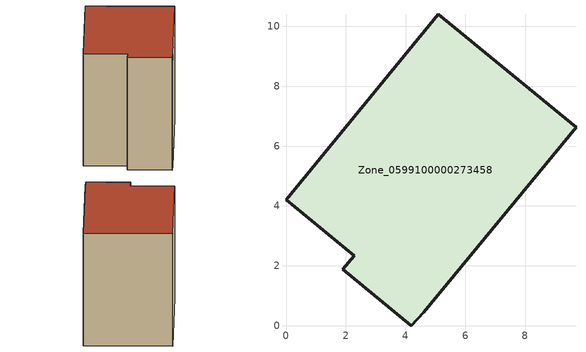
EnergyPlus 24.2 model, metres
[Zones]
Zone_0599100000273458
 floor ground (C_G): 1.9,1.88 2.28,2.34 0,4.2 5.09,10.4 9.7,6.63 4.6,0.45 4.19,0 z0
 wall outside (C_F): 2.28,2.34 1.9,1.88 4.19,0 4.6,0.45 9.7,6.63 5.09,10.4 0,4.2 2.28,2.34 z0:8.1
 roof outside (C_R): 5.09,10.4 0,4.2 2.28,2.34 1.9,1.88 4.19,0 4.6,0.45 9.7,6.63 z8.1
[BUILDING]
Pand.0599100000273458: North Axis=0; Terrain=City; Loads Convergence Tolerance Value=0.04; Temperature Convergence Tolerance Value=0.4; Solar Distribution=FullExterior; Maximum Number of Warmup Days=25; Minimum Number of Warmup Days=1
[Site:Location]
Rotterdam.The.Hague.AP_ZH_NLD Design_Conditions: Latitude=51.96; Longitude=4.45; Time Zone=1; Elevation=-4.5
[SITE:GROUNDTEMPERATURE:BUILDINGSURFACE]
18, 18, 18, 18, 18, 18, 18, 18, 18, 18, 18, 18
[MATERIAL] Thermal Absorptance=0.9; Solar Absorptance=0.7; Visible Absorptance=0.7
Name | Roughness | Thickness | Conductivity | Density | Specific Heat
G.TI.1946-1964 | MediumSmooth | 0.15 | 1 | 540 | 1210
F.TI.1946-1964 | Rough | 0.3 | 0.857143 | 1920 | 840
R.TI.1946-1964 | MediumRough | 0.2 | 0.277778 | 1500 | 1000
[CONSTRUCTION]
C_G: G.TI.1946-1964
C_F: F.TI.1946-1964
C_R: R.TI.1946-1964
[ZONE]
Zone_0599100000273458: Type=1; Multiplier=1; Ceiling Height=Autocalculate; Volume=Autocalculate; Floor Area=autocalculate; Part of Total Floor Area=Yes
[ZONEINFILTRATION:DESIGNFLOWRATE]
Infil_Zone_0599100000273458: Zone or ZoneList or Space or SpaceList=Zone_0599100000273458; Schedule=AlwaysOn; Design Flow Rate Calculation Method=Flow/Area; Flow Rate per Floor Area=0.003; Constant Term Coefficient=1; Temperature Term Coefficient=0; Velocity Term Coefficient=0; Velocity Squared Term Coefficient=0
[HVACTEMPLATE:ZONE:IDEALLOADSAIRSYSTEM]
Zone_0599100000273458: Maximum Heating Supply Air Temperature=50; Minimum Cooling Supply Air Temperature=13; Maximum Heating Supply Air Humidity Ratio=0.0156; Minimum Cooling Supply Air Humidity Ratio=0.0077; Heating Limit=NoLimit; Cooling Limit=NoLimit; Dehumidification Control Type=ConstantSensibleHeatRatio; Cooling Sensible Heat Ratio=0.7; Dehumidification Setpoint=60; Humidification Control Type=None; Humidification Setpoint=30; Outdoor Air Method=None; Outdoor Air Flow Rate per Person=0.00944; Outdoor Air Flow Rate per Zone Floor Area=0; Outdoor Air Flow Rate per Zone=0; Demand Controlled Ventilation Type=None; Outdoor Air Economizer Type=NoEconomizer; Heat Recovery Type=None; Sensible Heat Recovery Effectiveness=0.7; Latent Heat Recovery Effectiveness=0.65
[ZONECONTROL:THERMOSTAT]
ThermostatControl_Zone_0599100000273458: Zone or ZoneList=Zone_0599100000273458; Control Type Schedule=DualSetpointControlType; Control 1=Thermostat_Zone_0599100000273458; Temperature Difference Between Cutout And Setpoint=0
[THERMOSTATSETPOINT:DUALSETPOINT]
Thermostat_Zone_0599100000273458: Heating Setpoint Temperature Schedule=HeatingSetpoint_Zone_0599100000273458; Cooling Setpoint Temperature Schedule=CoolingSetpoint_Zone_0599100000273458
[SCHEDULE:COMPACT]
HeatingSetpoint_Zone_0599100000273458: Through: 12/31, For: AllDays, Until: 24:00, 21
CoolingSetpoint_Zone_0599100000273458: Through: 12/31, For: AllDays, Until: 24:00, 24
DualSetpointControlType: Through: 12/31, For: AllDays, Until: 24:00, 4
AlwaysOn: Through: 12/31, For: AllDays, Until: 24:00, 1
